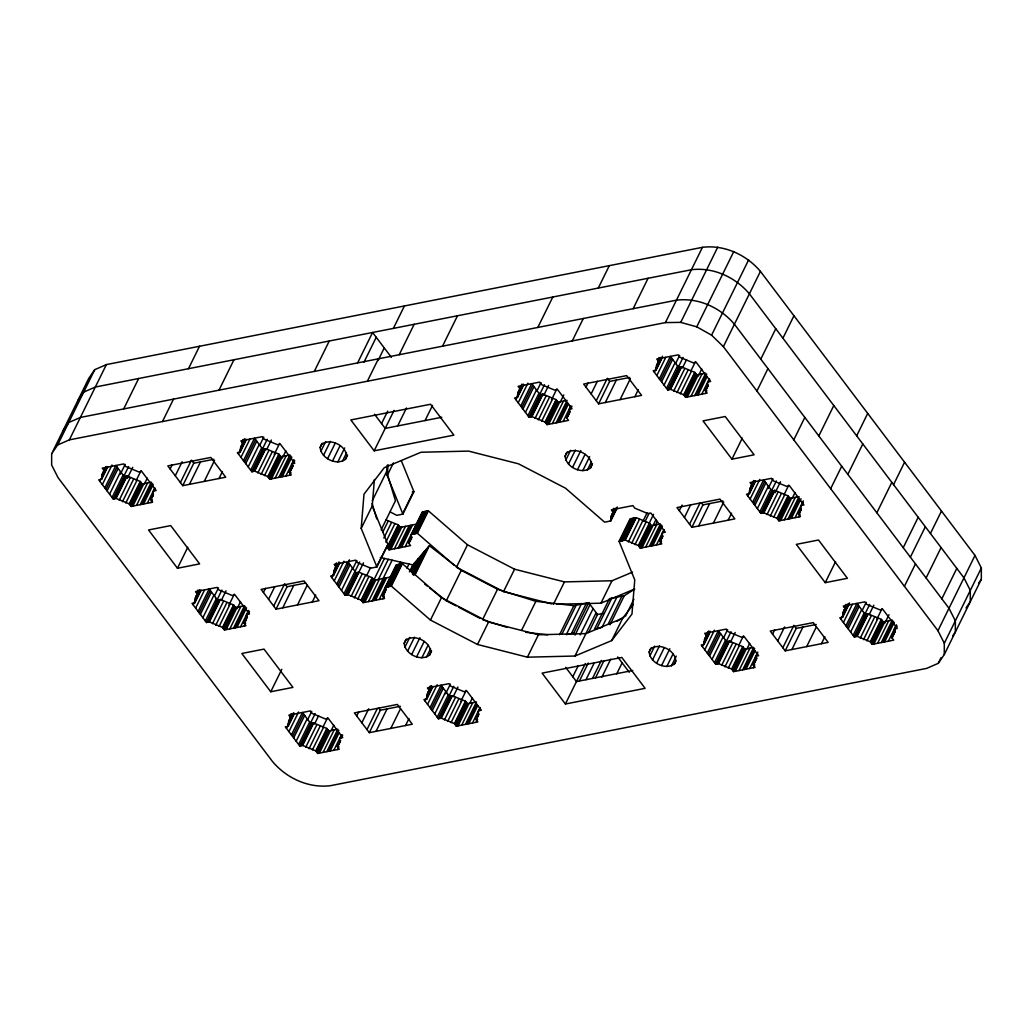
<?xml version="1.0" encoding="UTF-8"?>
<svg xmlns="http://www.w3.org/2000/svg" width="1033" height="1033" viewBox="0 0 1033 1033"><rect width="100%" height="100%" fill="white"/><g stroke="black" fill="none" stroke-linecap="round" stroke-linejoin="round"><path stroke-width="1.5" d="M51.663 453.732L51.65 465.018L58.003 477.569L272.57 761.618C286.645 778.275 308.622 788.424 330.547 785.674L926.627 668.403L938.274 663.328L944.291 654.535L981.337 579.268L981.35 567.982L974.997 555.431L760.43 271.382C746.355 254.725 724.378 244.576 702.453 247.326L106.373 364.597L94.726 369.672L88.709 378.465L51.663 453.732L57.68 444.952L94.726 369.672M944.291 654.535L944.304 643.262L981.35 567.982M381.164 529.826L395.445 500.785L386.626 471.577L387.117 465.354M386.071 588.875L382.623 595.873L384.56 598.443L363.074 602.665L361.137 600.108L347.979 594.646L345.099 595.215L330.637 576.065L333.517 575.497L333.943 570.862L336.087 566.949L334.15 564.38L355.636 560.157L357.573 562.714L370.744 568.176L376.89 566.962L361.201 528.392L363.99 494.187L384.263 467.691L421.012 452.247L468.543 451.098L518.437 463.804L565.503 488.196L604.602 522.169L610.761 520.955L616.972 508.339M361.201 528.392L372.229 505.976L374.398 479.532M390.332 512.032L396.749 515.325L402.896 514.124L387.207 475.554L388.098 464.669M153.478 494.045L150.715 499.649L152.652 502.206L131.165 506.441L129.228 503.872L116.07 498.41L113.191 498.978L98.729 479.841L101.608 479.273L102.035 474.638L106.244 466.516M247.455 616.146L244.008 623.157L245.944 625.714L224.458 629.936L222.521 627.38L209.35 621.918L206.484 622.486L192.022 603.337L194.901 602.768L195.314 598.133L198.246 591.87M292.778 465.366L289.33 472.378L291.267 474.935L269.781 479.17L267.844 476.6L254.686 471.138L251.807 471.707L237.358 452.57L240.224 452.002L240.65 447.366L244.873 439.232M340.051 741.048L337.3 746.652L339.224 749.209L317.738 753.444L315.814 750.875L302.643 745.413L299.764 745.981L285.315 726.845L288.181 726.276L288.607 721.641L292.236 713.971M478.679 713.777L475.916 719.381L477.853 721.938L456.366 726.173L454.43 723.604L441.272 718.142L438.392 718.71L423.93 699.573L426.81 699.005L427.236 694.37L431.148 685.835M570.022 410.824L566.575 417.823L568.512 420.392L547.025 424.615L545.088 422.058L531.93 416.596L529.051 417.164L514.589 398.015L517.468 397.447L517.895 392.811L522.117 384.689M610.761 520.955L611.187 516.319L614.803 508.649M707.967 384.947L705.203 390.551L707.14 393.121L685.654 397.343L683.717 394.787L670.559 389.325L667.68 389.893L653.218 370.744L656.097 370.176L656.523 365.54L660.733 357.418M756.608 657.827L753.16 664.839L755.097 667.395L733.611 671.618L731.674 669.061L718.516 663.599L715.637 664.167L701.175 645.018L704.054 644.45L704.48 639.814L708.393 631.292M801.246 508.456L798.496 514.06L800.433 516.616L778.947 520.852L777.01 518.282L763.839 512.82L760.972 513.388L746.51 494.252L749.39 493.684L749.803 489.048L753.431 481.378M895.237 630.556L891.789 637.555L893.713 640.124L872.226 644.347L870.303 641.79L857.132 636.328L854.252 636.896L839.803 617.747L842.67 617.179L843.096 612.543L846.324 605.428M891.789 637.555L893.932 633.642L894.358 629.007L897.225 628.438L882.776 609.289L879.896 609.857L866.739 604.395L864.802 601.839L843.315 606.061L845.252 608.631L843.961 610.477M150.715 499.649L152.858 495.724L153.284 491.088L156.164 490.52L141.702 471.384L138.822 471.952L125.664 466.49L123.728 463.92L102.241 468.156L104.178 470.712M289.33 472.378L291.487 468.453L291.913 463.817L294.779 463.249L280.33 444.113L277.451 444.681L264.28 439.219L262.356 436.649L240.87 440.884L242.794 443.441M244.008 623.157L246.151 619.232L246.577 614.596L249.457 614.028L234.995 594.879L232.115 595.447L218.957 589.985L217.02 587.428L195.534 591.651L197.471 594.22L196.18 596.067M382.623 595.873L384.78 591.961L385.193 587.325L391.352 586.111L430.451 620.071L477.517 644.476L527.398 657.182L574.942 656.032L611.691 640.589L631.964 614.093L634.753 579.875L619.064 541.305L630.091 518.889L636.251 517.675L649.421 523.137L651.358 525.694L640.318 548.123L638.381 545.553L625.223 540.091L619.064 541.305M386.058 519.961L398.183 524.829L387.143 547.258L389.079 549.814L410.566 545.592L408.629 543.022L410.785 539.11L411.199 534.474L417.358 533.26L454.081 565.167M566.575 417.823L568.731 413.91L569.157 409.275L572.024 408.706L557.575 389.557L554.695 390.125L541.524 384.663L539.6 382.107L518.114 386.329L520.038 388.899M705.203 390.551L707.347 386.639L707.773 382.003L710.652 381.435L696.19 362.286L693.311 362.854L680.153 357.392L678.216 354.836L656.73 359.058L658.667 361.627M640.318 548.123L661.804 543.887L659.867 541.331L662.024 537.405L662.437 532.77L665.317 532.215L650.855 513.065L647.988 513.633L634.817 508.171L632.88 505.602L611.394 509.837L613.331 512.394L612.053 514.253M798.496 514.06L800.64 510.134L801.066 505.499L803.945 504.93L789.483 485.794L786.604 486.362L773.446 480.9L771.509 478.331L750.023 482.566L751.959 485.123L750.668 486.982M320.127 447.509L321.457 444.397C330.328 437.734 345.835 445.352 346.791 456.212L345.461 459.323C336.59 465.986 321.095 458.368 320.127 447.509L322.193 443.312M404.187 643.352L405.517 640.24C414.388 633.578 429.896 641.196 430.864 652.055L429.521 655.167C420.651 661.83 405.156 654.212 404.187 643.352L406.253 639.156M565.09 456.224L566.42 453.113C575.304 446.45 590.799 454.068 591.767 464.927L590.437 468.039C581.553 474.702 566.058 467.084 565.09 456.224L567.169 452.028M649.15 652.068L650.48 648.956C659.364 642.294 674.859 649.912 675.827 660.771L674.497 663.883C665.626 670.546 650.119 662.928 649.15 652.068L651.229 647.872M57.68 444.952L69.34 439.877L106.373 364.597M123.689 408.926L138.654 378.504M103.881 470.312L105.25 467.51M102.035 474.638L105.65 466.968M101.596 476.884L106.425 467.071M99.865 481.339L101.234 478.524M101.841 477.956L107.367 466.748M101.608 479.273L107.806 466.658M102.344 484.619L112.003 465.005M104.824 487.912L115.864 465.483L124.218 476.549L113.191 498.978M105.96 489.41L117 466.981M107.083 490.907L118.124 468.478M109.575 494.2L120.603 471.771M120.396 474.082L125.161 464.398M112.055 497.48L123.095 475.064M123.844 476.226L128.608 466.542M113.643 498.887L124.67 476.471M114.624 498.694L125.664 476.278M115.619 498.5L126.646 476.084M116.07 498.41L127.098 475.993L140.256 481.455L142.192 484.012L131.165 506.441M127.304 478.369L132.74 467.316M119.208 500.192L130.235 477.762M122.475 501.702L133.515 479.286M162.478 421.541L173.505 399.125M188.484 368.704L199.511 346.275M136.253 480.332L141.017 470.648M125.832 502.942L136.873 480.513M129.228 503.872L140.256 481.455M129.525 504.272L140.565 481.856M130.197 505.163L141.224 482.734M130.855 506.041L141.895 483.612M132.844 506.105L143.871 483.676M144.53 483.676L147.254 478.137M136.537 505.382L147.564 482.953M140.23 504.659L151.257 482.23L142.192 484.012M141.908 504.324L152.251 483.302M143.587 503.988L153.246 484.374M147.28 503.265L154.666 488.286M153.736 490.998L155.118 488.196M151.993 497.79L153.375 494.988M150.973 502.542L152.355 499.74M170.135 468.982L172.214 464.773M175.274 475.774L182.17 461.751M218.996 390.177L233.962 359.755M180.401 482.566L191.441 460.137L193.765 463.223L182.738 485.652L167.811 465.896L210.784 457.438L225.711 477.194L182.738 485.652M189.452 484.335L200.479 461.906M204.224 481.43L214.567 460.395M218.996 478.524L222.444 471.513M177.456 568.253L199.64 563.889L170.716 525.603L148.545 529.968L177.456 568.253L187.812 547.232M241.838 442.163L243.207 439.361M242.497 443.041L243.878 440.239M240.65 447.366L244.795 438.948M240.224 449.6L245.053 439.8M238.481 454.055L240.547 449.859M240.469 450.685L245.983 439.477M240.224 452.002L246.435 439.387M240.96 457.348L249.934 439.128M243.452 460.641L254.492 438.212L262.847 449.278L251.807 471.707M244.576 462.138L255.616 439.709M245.712 463.636L256.752 441.207M248.191 466.916L259.231 444.5M259.696 445.43L263.777 437.127M250.683 470.209L261.711 447.78M261.788 450.336L267.237 439.27M252.259 471.616L263.299 449.187M253.253 471.422L264.28 448.993M254.234 471.229L265.274 448.8M254.686 471.138L265.726 448.722L278.884 454.171L280.821 456.741L269.781 479.17M266.604 449.717L271.369 440.032M196.502 592.942L197.884 590.127M197.161 593.82L198.543 591.018M195.314 598.133L199.459 589.727M194.888 600.38L199.718 590.566M257.824 472.92L268.864 450.491M193.145 604.834L195.224 600.625M194.449 602.859L200.647 590.243M194.901 602.768L201.099 590.166M261.104 474.431L272.131 452.002M195.637 608.127L204.599 589.908M314.29 371.428L329.269 340.993M274.197 454.443L279.646 443.377M264.461 475.671L275.488 453.242M198.116 611.42L209.157 588.991L217.511 600.057L206.484 622.486M199.253 612.905L210.28 590.489M267.844 476.6L278.884 454.171M200.376 614.403L211.416 591.986M268.154 477.001L279.181 454.572M268.812 477.879L279.853 455.463M269.484 478.77L280.511 456.341M202.868 617.695L213.896 595.266M271.459 478.834L282.5 456.405M214.36 596.196L218.441 587.906M282.474 457.787L285.87 450.866M275.152 478.111L286.193 455.682M205.347 620.988L216.388 598.559M216.452 601.116L221.901 590.05M206.923 622.395L217.963 599.966M278.845 477.375L289.886 454.959L280.821 456.741M207.917 622.202L218.957 599.773M208.911 622.008L219.939 599.579M280.524 477.052L290.867 456.031M209.35 621.918L220.391 599.489L233.548 604.951L235.485 607.52L224.458 629.936M221.269 600.496L226.033 590.811M282.203 476.717L291.861 457.103M212.501 623.687L223.528 601.271M285.896 475.993L293.979 459.608M292.352 463.727L293.734 460.925M293.346 463.533L294.728 460.731M290.622 470.519L292.688 466.309M290.325 471.371L293.088 465.767M215.768 625.21L226.808 602.781M289.589 475.27L290.97 472.468M228.861 605.222L234.31 594.156M219.125 626.437L230.152 604.021M222.521 627.38L233.548 604.951M222.818 627.78L233.858 605.351M223.49 628.658L234.517 606.229M224.148 629.536L235.188 607.12M226.137 629.614L237.164 607.184M357.612 362.906L372.59 332.471L391.378 357.353M237.138 608.553L240.547 601.645M229.83 628.877L240.857 606.461M363.978 362.196L376.232 337.3M233.523 628.154L244.55 605.725L235.485 607.52M320.824 451.408L325.653 441.595M235.201 627.832L245.544 606.797M236.88 627.496L246.525 607.869M323.497 455.385L330.392 441.362M240.573 626.773L248.643 610.387M247.029 614.506L248.411 611.704M248.01 614.312L249.392 611.51M245.286 621.298L247.352 617.088M244.304 623.558L246.371 619.348M244.266 626.05L245.634 623.235M327.59 458.691L335.17 443.273M263.428 592.477L265.494 588.281M367.374 381.229L378.414 358.813M393.379 328.391L404.419 305.962M378.117 360.362L384.25 347.914M332.536 461.002L340.128 445.585M268.567 599.269L274.765 586.667M337.804 461.971L344.699 447.948M342.375 461.351L346.52 452.932M345.461 459.323L347.54 455.114M273.693 606.061L284.721 583.645M399.203 354.719L414.168 324.297M276.018 609.16L318.99 600.702L304.076 580.933L261.104 589.391L276.018 609.16L287.058 586.731L305.587 583.077M282.732 607.83L293.772 585.414M381.551 423.582L387.685 411.134M297.504 604.925L307.163 585.311M374.166 450.827L453.874 435.138L430.554 404.265L350.846 419.953L374.166 450.827L394.051 410.424M397.653 425.945L406.498 407.97M312.276 602.019L315.736 595.008M270.749 691.761L292.933 687.397L264.009 649.111L241.825 653.476L270.749 691.761L281.789 669.332M442.524 346.197L457.49 315.775M335.118 565.658L336.5 562.856M335.79 566.549L337.171 563.734M334.808 568.796L336.874 564.599M333.943 570.862L337.391 563.85M333.504 573.108L339.031 561.9M331.774 577.563L338.669 563.54M333.065 575.588L339.276 562.972M333.517 575.497L339.728 562.882M372.345 500.618L386.626 471.577M334.253 580.856L343.912 561.229M387.207 475.554L393.405 462.939M336.745 584.149L347.772 561.72L356.14 572.786L345.099 595.215M347.359 563.966L349.399 559.821M337.868 585.634L348.909 563.217M339.005 587.131L350.032 564.702M341.484 590.424L352.524 567.995M425.054 420.56L432.543 405.349M352.757 568.834L356.837 560.532M343.976 593.717L355.003 571.288M354.9 571.675L359.665 561.991M345.551 595.124L356.592 572.695M346.546 594.931L357.573 572.502M347.527 594.737L358.567 572.308M358.735 572.553L363.5 562.869M347.979 594.646L359.006 572.217L372.177 577.679L374.114 580.236L363.074 602.665M289.795 716.437L291.164 713.635M288.607 721.641L291.371 716.037M289.472 719.575L292.132 714.913M288.181 723.888L293.695 712.667M351.117 596.415L362.157 573.999M382.636 532.357L388.163 521.149M286.438 728.342L293.333 714.32M287.742 726.367L293.94 713.751M288.181 726.276L294.392 713.661M354.396 597.939L365.424 575.51M383.837 538.077L391.43 522.659M288.93 731.622L298.576 712.008M366.495 575.872L370.576 567.569M357.741 599.166L368.781 576.75M385.826 542.118L394.787 523.899M291.409 734.915L302.449 712.486L310.804 723.565L299.764 745.981M292.546 736.413L303.573 713.984M376.374 567.065L387.917 544.546L372.229 505.976M402.379 514.214L413.42 491.798M376.89 566.962L387.917 544.546M402.896 514.124L413.923 491.695L401.256 460.537M361.137 600.108L372.177 577.679M293.669 737.911L304.709 715.482M361.447 600.509L372.474 578.08M387.452 547.658L398.48 525.229M362.105 601.387L373.145 578.958M388.111 548.536L399.151 526.107M362.777 602.265L373.804 579.836M388.782 549.414L399.81 526.998M373.572 580.559L384.457 558.44M389.079 549.814L400.12 527.398L416.234 524.222M296.161 741.203L307.188 718.774M364.752 602.342L375.792 579.913M390.758 549.491L401.798 527.062M307.653 719.704L311.734 711.401M378.078 580.055L388.292 559.318M368.445 601.606L379.485 579.19M394.451 548.755L405.491 526.339M298.64 744.483L309.68 722.067M310.429 723.229L315.194 713.558M300.216 745.891L311.256 723.474M372.138 600.883L392.127 560.183M398.144 548.032L409.184 525.603M301.21 745.697L312.237 723.281M302.191 745.503L313.231 723.087M302.643 745.413L313.683 722.997L326.841 728.459L328.778 731.015L317.738 753.444M373.817 600.547L384.857 578.131M399.823 547.71L410.863 525.281M314.561 723.991L318.642 715.701M375.495 600.225L386.536 577.796M401.501 547.374L412.541 524.945M305.781 747.195L316.821 724.766M379.188 599.502L396.233 564.896L402.379 563.682L441.478 597.655L488.557 622.047L538.438 634.753L585.969 633.603L622.718 618.173L633.345 604.292M405.194 546.651L422.239 512.045L428.385 510.831L467.484 544.804L514.563 569.209L564.444 581.902L611.975 580.753L632.558 572.114M385.645 587.235L396.685 564.806M411.651 534.384L422.691 511.955M386.639 587.041L397.666 564.612M412.645 534.19L423.672 511.761M408.629 543.022L411.392 537.418M383.914 594.027L386.148 589.159M409.92 541.176L411.986 536.966M382.933 596.273L385.683 590.669M387.62 586.847L398.661 564.418M408.939 543.423L411.689 537.819M413.626 533.996L424.666 511.567M388.072 586.757L399.112 564.328M414.078 533.906L425.118 511.477M399.203 564.883L400.559 562.12M388.589 586.654L399.616 564.225M414.595 533.803L425.622 511.374M309.061 748.705L320.088 726.289M382.881 598.766L384.263 595.964M389.712 586.434L400.752 564.005M415.718 533.583L426.745 511.154M390.836 586.215L401.876 563.786M416.841 533.364L427.882 510.935M391.352 586.111L402.379 563.682M417.358 533.26L428.385 510.831M322.838 727.335L327.603 717.651M312.418 749.945L323.445 727.516M315.814 750.875L326.841 728.459M316.111 751.275L327.151 728.859M406.95 568.202L409.003 564.044M316.769 752.166L327.81 729.737M317.441 753.044L328.481 730.615M319.417 753.109L330.457 730.693M331.115 730.68L333.84 725.14M409.43 571.843L412.838 564.922L429.366 545.695L461.26 570.371L497.544 589.236L535.869 601.322L573.87 605.648L588.668 602.73L597.552 614.48L588.707 632.467M410.437 571.262L414.517 562.959M411.431 572.476L418.236 558.646M323.109 752.386L334.15 729.957M412.425 573.677L421.955 554.321M412.748 574.477L423.633 552.358M413.652 573.444L424.537 551.312M326.802 751.662L337.843 729.233L328.778 731.015M413.574 575.304L426.5 549.027M414.866 574.387L428.475 546.741M415.085 574.735L429.366 545.695M328.481 751.327L338.837 730.305M537.819 327.448L552.797 297.026M330.16 751.004L339.134 732.771M333.853 750.268L341.445 734.85M340.322 738.001L341.691 735.199M341.303 737.807L342.685 735.005M337.597 747.053L340.645 740.596M337.546 749.545L338.927 746.743M356.721 715.985L358.787 711.776M519.741 388.498L521.807 384.289M517.895 392.811L522.039 384.405M517.468 395.058L522.285 385.244M515.725 399.513L518.489 393.909M519.857 391.107L523.318 384.095M517.016 397.537L523.227 384.922M517.468 397.447L523.679 384.844M518.204 402.805L527.863 383.178M361.847 722.777L368.742 708.754M520.697 406.098L531.737 383.669L540.091 394.735L529.051 417.164M521.82 407.583L532.86 385.167M404.884 647.252L409.714 637.451M522.956 409.081L533.984 386.665M366.986 729.569L377.329 708.548M407.57 651.229L414.465 637.206M525.435 412.374L536.476 389.945M536.94 390.874L541.021 382.584M369.31 732.655L412.283 724.198L397.356 704.441L354.384 712.899L369.31 732.655L380.351 710.226L400.352 706.301M527.928 415.666L538.955 393.237M411.651 654.535L419.927 637.71M539.032 395.794L544.481 384.728M529.503 417.074L540.543 394.645M430.451 620.071L441.478 597.655M467.484 544.804L456.457 567.22L503.523 591.625L551.854 603.931M530.497 416.88L541.524 394.451M376.025 731.338L387.065 708.909M531.479 416.686L542.519 394.257M531.93 416.596L542.971 394.167L556.128 399.629L558.065 402.199L547.025 424.615M543.849 395.174L548.613 385.49M416.596 656.846L424.189 641.428M572.269 340.916L583.309 318.5M598.275 288.078L609.315 265.649M535.068 418.365L546.108 395.949M456.057 605.867L446.282 600.793L461.26 570.371M538.348 419.889L549.375 397.46M421.864 657.814L428.062 645.199M551.441 399.9L556.89 388.834M541.705 421.115L552.732 398.699M390.797 728.433L400.455 708.806M426.435 657.195L430.58 648.789M429.521 655.167L431.6 650.971M545.088 422.058L556.128 399.629M545.398 422.458L556.425 400.029M546.057 423.336L557.097 400.907M546.728 424.214L557.755 401.798M548.704 424.292L559.744 401.863M560.403 401.85L563.798 394.942M552.397 423.556L563.437 401.14M405.569 725.528L409.016 718.516M556.09 422.833L566.433 401.811M557.768 422.51L567.427 402.883M559.447 422.174L568.421 403.955M428.411 689.166L429.793 686.364M427.236 694.37L431.368 685.951M428.101 692.304L431.445 686.235M426.797 696.616L431.626 686.803M425.067 701.058L427.817 695.454M426.358 699.096L432.569 686.48M563.14 421.451L570.732 406.034M426.81 699.005L433.021 686.39M569.596 409.184L570.978 406.382M570.59 408.991L571.972 406.189M567.866 415.976L569.932 411.767M566.885 418.223L569.635 412.619M427.546 704.351L437.204 684.737M586.008 387.155L588.074 382.959M430.038 707.644L441.065 685.215L449.432 696.281L438.392 718.71M431.161 709.142L442.201 686.713M432.298 710.639L443.325 688.21M591.134 393.947L597.345 381.332M633.126 308.699L648.091 278.264M434.777 713.932L445.817 691.503M445.597 693.814L450.362 684.13M497.544 589.236L482.566 619.658L507.1 627.393M437.256 717.212L448.296 694.796M449.045 695.958L453.81 686.274M565.787 460.124L570.616 450.311M438.844 718.619L449.871 696.203M439.826 718.426L450.866 695.997M596.273 400.739L607.301 378.323L609.638 381.409L598.598 403.838L583.671 384.069L626.644 375.612L641.57 395.381L598.598 403.838M440.82 718.232L451.847 695.803M441.272 718.142L452.299 695.725L465.47 701.187L467.394 703.744L456.366 726.173M477.517 644.476L488.557 622.047M503.523 591.625L514.563 569.209M453.177 696.72L457.942 687.048M568.473 464.088L575.368 450.078M444.41 719.924L455.45 697.495M572.553 467.407L580.83 450.582M447.676 721.434L458.717 699.005M605.312 402.508L616.352 380.092M460.783 701.446L466.219 690.38M451.034 722.674L462.074 700.245M577.512 469.718L585.091 454.3M454.43 723.604L465.47 701.187M454.727 724.004L465.767 701.588M455.398 724.882L466.438 702.466M456.057 725.773L467.097 703.344M582.767 470.686L589.662 456.663M458.045 725.837L469.072 703.408M469.731 703.408L472.455 697.869M620.084 399.603L630.427 378.582M461.738 725.114L472.765 702.685M587.351 470.067L591.483 461.648M590.437 468.039L592.503 463.83M465.431 724.391L476.458 701.962L467.394 703.744M467.11 724.056L476.768 704.429M69.34 439.877L665.407 322.593L702.453 247.326M468.788 723.72L477.75 705.5M472.481 722.997L480.061 707.579M478.938 710.73L480.319 707.928M634.856 396.698L638.304 389.686M476.213 719.781L478.976 714.177M476.174 722.274L477.556 719.472M521.575 630.362L535.869 601.322M657.698 360.336L659.08 357.534M658.37 361.227L659.738 358.412M656.523 365.54L660.139 357.87M656.084 367.787L660.913 357.973M654.341 372.242L657.104 366.638M658.486 363.836L661.249 358.219M655.645 370.266L662.54 356.256M656.097 370.176L662.295 357.56M665.407 322.593L680.734 322.373L717.767 247.094M656.833 375.534L665.794 357.315M659.312 378.827L670.352 356.398L678.707 367.464L667.68 389.893M660.449 380.312L671.476 357.896M661.572 381.81L672.612 359.381M527.398 657.182L538.438 634.753M553.404 604.331L564.444 581.902M664.064 385.102L675.091 362.673M675.556 363.603L679.649 355.313M680.734 322.373L696.746 326.815L733.792 251.548M666.543 388.395L677.583 365.966M678.332 367.141L683.097 357.457M668.131 389.803L679.159 367.374M669.113 389.609L680.153 367.18M670.107 389.415L681.134 366.986M670.559 389.325L681.586 366.896L694.744 372.358L696.681 374.914L685.654 397.343M682.464 367.903L686.545 359.6M612.362 511.115L613.744 508.313M613.034 511.994L614.415 509.192M611.187 516.319L615.41 508.197M610.748 518.566L615.578 508.752M673.697 391.094L684.724 368.678M610.309 521.045L617.205 507.022M676.964 392.617L688.004 370.188M559.576 634.688L573.87 605.648M690.741 371.234L695.506 361.563M561.9 634.236L576.182 605.196M680.321 393.844L691.361 371.428M944.304 643.262L937.951 630.711L723.384 346.649L711.582 335.17L748.628 259.903M683.717 394.787L694.744 372.358M581.269 604.189L566.304 634.611L573.702 633.164L588.668 602.73M684.014 395.187L695.054 372.758M684.685 396.065L695.713 373.636M685.344 396.943L696.384 374.514M687.332 397.021L698.36 374.592M571.391 633.616L586.357 603.195M698.334 375.96L701.743 369.052M619.58 541.202L630.608 518.786M691.025 396.285L702.053 373.869M620.704 540.982L631.744 518.566M590.063 604.576L575.097 634.998L573.702 633.164M621.827 540.763L632.867 518.334M622.344 540.659L633.384 518.243M622.796 540.569L633.836 518.153M694.718 395.562L705.746 373.133M623.79 540.375L634.817 517.959M624.771 540.182L635.812 517.765M696.397 395.226L706.74 374.204M625.223 540.091L636.251 517.675M698.076 394.903L707.037 376.683M580.184 634.882L593.11 608.605M723.384 346.649L760.43 271.382M628.361 541.873L639.401 519.444M701.769 394.18L709.348 378.762M708.225 381.913L709.606 379.111M574.942 656.032L596.157 612.646M556.58 604.253L600.948 603.182L611.975 580.753M706.482 388.705L707.863 385.89M705.5 390.952L708.264 385.348M631.628 543.384L642.668 520.968M705.462 393.444L706.843 390.642M642.978 521.149L647.071 512.846M645.018 521.613L649.098 513.311M634.985 544.623L646.025 522.194M572.798 676.757L578.248 665.691M596.816 628.606L611.781 598.184M649.499 522.633L653.579 514.344M638.381 545.553L649.421 523.137M638.691 545.953L649.718 523.537M639.35 546.844L650.39 524.415M640.021 547.722L651.048 525.293M601.903 627.612L616.869 597.19M641.997 547.787L656.02 519.509M565.413 704.002L645.121 688.327L621.801 657.453L542.093 673.129L565.413 704.002L585.285 663.599M655.322 525.513L657.362 521.355M579.423 680.992L588.268 663.018M645.69 547.064L656.73 524.635M608.347 623.842L621.956 596.183M609.974 624.771L624.268 595.731L634.391 589.327M649.383 546.341L660.423 523.912M651.061 546.005L661.404 524.984M585.969 679.701L594.143 663.109M652.74 545.682L662.398 526.055M656.433 544.946L664.025 529.529M662.889 532.679L664.271 529.877M592.529 678.41L601.374 660.436M659.867 541.331L662.631 535.727M661.159 539.471L662.54 536.669M660.177 541.731L662.928 536.127M611.691 640.589L622.718 618.173M660.126 544.223L661.507 541.421M633.9 599.166L625.74 615.758L616.882 621.35M595.512 677.829L603.672 661.236M679.301 510.664L682.051 505.06M601.877 677.119L610.723 659.144M760.805 359.148L775.77 328.726M684.427 517.456L690.638 504.84M689.553 524.248L699.909 503.226M616.688 673.903L622.137 662.85M756.918 391.042L767.945 368.613M782.924 338.191L793.951 315.762M691.89 527.334L734.863 518.876L719.936 499.12L676.964 507.577L691.89 527.334L702.931 504.905L722.932 500.966M698.605 526.017L709.645 503.587M731.945 459.169L754.129 454.804L725.205 416.519L703.034 420.883L731.945 459.169L742.288 438.134M713.377 523.111L723.72 502.09M649.847 655.968L654.677 646.154M652.533 659.932L659.428 645.922M656.614 663.251L664.206 647.833M728.149 520.206L731.596 513.194M661.572 665.549L669.849 648.737M751.65 484.722L753.728 480.513M749.803 489.048L753.948 480.629M749.377 491.282L754.206 481.481M747.634 495.737L749.015 492.935M749.622 492.367L755.136 481.158M749.39 493.684L755.588 481.068M666.827 666.53L673.038 653.915M750.126 499.029L759.784 479.415M671.411 665.911L676.241 656.097M752.605 502.322L763.645 479.893L772 490.959L760.972 513.388M674.497 663.883L675.879 661.081M753.741 503.82L764.769 481.391M754.865 505.318L765.905 482.889M757.357 508.598L768.384 486.181M768.178 488.493L772.929 478.808M793.796 439.864L804.823 417.435M759.836 511.89L770.876 489.474M771.625 490.636L776.39 480.952M761.411 513.298L772.452 490.882M762.406 513.104L773.446 490.675M763.4 512.91L774.427 490.481M763.839 512.82L774.879 490.404L788.037 495.866L789.974 498.423L778.947 520.852M775.073 492.78L780.522 481.727M704.48 639.814L708.612 631.408M705.345 637.761L708.69 631.692M704.041 642.061L708.87 632.248M766.99 514.602L778.017 492.173M702.311 646.516L709.891 631.098M704.286 643.146L709.813 631.925M704.054 644.45L710.265 631.847M770.256 516.113L781.297 493.684M704.79 649.809L714.449 630.182M784.034 494.742L788.799 485.058M773.614 517.352L784.641 494.923M707.282 653.101L718.309 630.672L726.677 641.738L715.637 664.167M708.406 654.599L719.446 632.17M777.01 518.282L788.037 495.866M709.542 656.084L720.569 633.668M777.307 518.682L788.347 496.266M818.82 435.965L833.799 405.543M777.978 519.56L789.005 497.144M778.637 520.451L789.677 498.022M712.021 659.377L723.061 636.948M780.625 520.516L791.652 498.087M723.526 637.878L727.606 629.588M792.311 498.087L795.036 492.547M784.318 519.793L795.345 497.364M714.5 662.67L725.54 640.24M726.289 641.416L731.054 631.731M716.089 664.077L727.116 641.648M788.011 519.07L799.038 496.641L789.974 498.423M717.07 663.883L728.11 641.454M718.064 663.69L729.091 641.261M718.516 663.599L729.543 641.17L742.714 646.632L744.638 649.202L733.611 671.618M789.69 518.734L799.335 499.107M730.421 642.177L735.186 632.493M791.368 518.398L801.014 498.784M721.654 665.381L732.694 642.952M795.061 517.675L803.338 500.863M801.518 505.408L802.899 502.606M799.774 512.2L801.156 509.398M798.793 514.46L800.859 510.25M724.921 666.892L735.961 644.463M798.754 516.952L800.123 514.15M738.698 645.522L743.463 635.837M728.278 668.119L739.318 645.702M731.674 669.061L742.714 646.632M731.971 669.461L743.011 647.032M732.642 670.34L743.683 647.911M733.301 671.218L744.341 648.801M735.289 671.295L746.317 648.866M746.975 648.853L749.7 643.327M738.982 670.572L750.01 648.143M830.674 488.686L841.714 466.257M856.68 435.836L867.707 413.407M742.675 669.836L753.703 647.42L744.638 649.202M744.354 669.513L754.697 648.479M746.033 669.177L754.994 650.958M749.726 668.454L757.796 652.068M756.182 656.187L757.563 653.385M753.457 665.239L756.905 658.228M847.835 474.379L862.813 443.945M753.419 667.731L754.8 664.916M772.581 634.159L774.66 629.962M777.72 640.951L784.615 626.941M782.846 647.756L793.886 625.327L796.211 628.413L785.183 650.842L770.256 631.073L813.229 622.628L828.156 642.384L785.183 650.842M791.898 649.512L802.925 627.096M825.238 582.664L847.422 578.299L818.498 540.014L796.314 544.378L825.238 582.664L835.581 561.642M806.67 646.606L816.328 626.992M876.849 512.781L891.828 482.359M893.558 484.658L904.585 462.229M821.442 643.701L824.889 636.69M844.284 607.339L845.653 604.537M843.096 612.543L847.241 604.137M845.252 608.631L847.318 604.421M842.67 614.79L847.499 604.976M840.927 619.245L842.993 615.035M842.231 617.269L849.126 603.259M842.67 617.179L849.565 603.169M843.419 622.537L852.38 604.318M845.898 625.83L856.938 603.401L865.292 614.467L854.252 636.896M847.034 627.315L858.061 604.899M848.158 628.813L859.198 606.384M850.65 632.106L861.677 609.677M862.142 610.606L866.222 602.316M853.129 635.398L864.169 612.969M864.234 615.526L869.683 604.46M854.704 636.806L865.744 614.377M855.698 636.612L866.726 614.183M856.68 636.418L867.72 613.989M857.132 636.328L868.172 613.899L881.33 619.361L883.267 621.918L872.226 644.347M869.05 614.906L873.815 605.222M903.229 547.697L918.195 517.275M860.269 638.097L871.31 615.681M863.549 639.621L874.577 617.192M876.643 619.632L882.092 608.566M866.907 640.847L877.934 618.431M910.383 557.161L925.348 526.74M870.303 641.79L881.33 619.361M870.599 642.19L881.64 619.761M871.258 643.068L882.298 620.639M871.929 643.946L882.97 621.517M873.905 644.024L884.945 621.595M884.919 622.964L889 614.674M904.43 586.331L915.47 563.902M930.436 533.48L941.476 511.051M877.598 643.288L888.638 620.872M881.291 642.565L892.331 620.136L883.267 621.918M882.97 642.242L893.325 621.207M884.648 641.906L894.307 622.279M888.341 641.183L896.424 624.797M894.81 628.916L896.179 626.114M895.792 628.723L897.173 625.921M893.932 633.642L895.314 630.84M892.086 637.955L895.133 631.499M926.11 577.989L941.076 547.567M941.838 598.817L956.816 568.395M937.951 630.711L974.997 555.431M938.274 663.328L941.037 657.711M77.669 400.894L83.686 392.101L95.346 387.026L691.413 269.742C713.351 267.005 735.315 277.141 749.39 293.811L963.957 577.86L970.31 590.411L970.297 601.684L965.997 607.959M62.703 431.316L68.72 422.523L80.367 417.448L676.447 300.177C698.373 297.427 720.35 307.576 734.424 324.233L948.991 608.282L955.344 620.833L955.331 632.106L952.749 635.876M978.755 583.025L981.337 579.268M337.3 746.652L339.444 742.727L339.87 738.091L342.736 737.536L328.287 718.387L325.408 718.955L312.25 713.493L310.313 710.924L288.827 715.159L290.764 717.715M475.916 719.381L478.059 715.456L478.486 710.82L481.365 710.252L466.903 691.116L464.024 691.684L450.866 686.222L448.929 683.652L427.442 687.888L429.379 690.444M753.16 664.839L755.304 660.913L755.73 656.278L758.609 655.71L744.147 636.573L741.268 637.129L728.11 631.667L726.173 629.11L704.687 633.332L706.624 635.902M600.948 603.182L634.753 588.978M124.218 476.549L127.098 475.993M262.847 449.278L265.726 448.722M540.091 394.735L542.971 394.167M678.707 367.464L681.586 366.896M193.765 463.223L213.779 459.285M609.638 381.409L629.639 377.471M441.801 417.267L385.206 428.398L374.514 414.246M558.065 402.199L567.13 400.404M696.681 374.914L704.519 373.378M412.296 492.018L413.923 491.695M217.511 600.057L220.391 599.489M356.14 572.786L359.006 572.217M772 490.959L774.879 490.404M374.114 580.236L390.229 577.073M651.358 525.694L659.183 524.157M624.268 595.731L609.47 598.649L594.491 629.071L600.625 627.857M596.893 614.609L603.207 613.37M310.804 723.565L313.683 722.997M449.432 696.281L452.299 695.725M726.677 641.738L729.543 641.17M865.292 614.467L868.172 613.899M796.211 628.413L816.225 624.474M632.712 670.507L576.44 681.586L565.671 667.318M525.642 632.286L547.813 634.817M380.234 557.471L412.838 564.922M458.846 607.327L479.777 618.212M696.746 326.815L711.582 335.17M424.602 584.019L427.158 585.982M429.702 587.958L446.282 600.793M701.368 502.851L702.931 504.905M617.682 656.949L629.265 672.276M398.183 524.829L400.12 527.398M285.508 584.665L287.058 586.731M378.788 708.173L380.351 710.226M372.125 503.536L376.761 518.915"/></g></svg>
